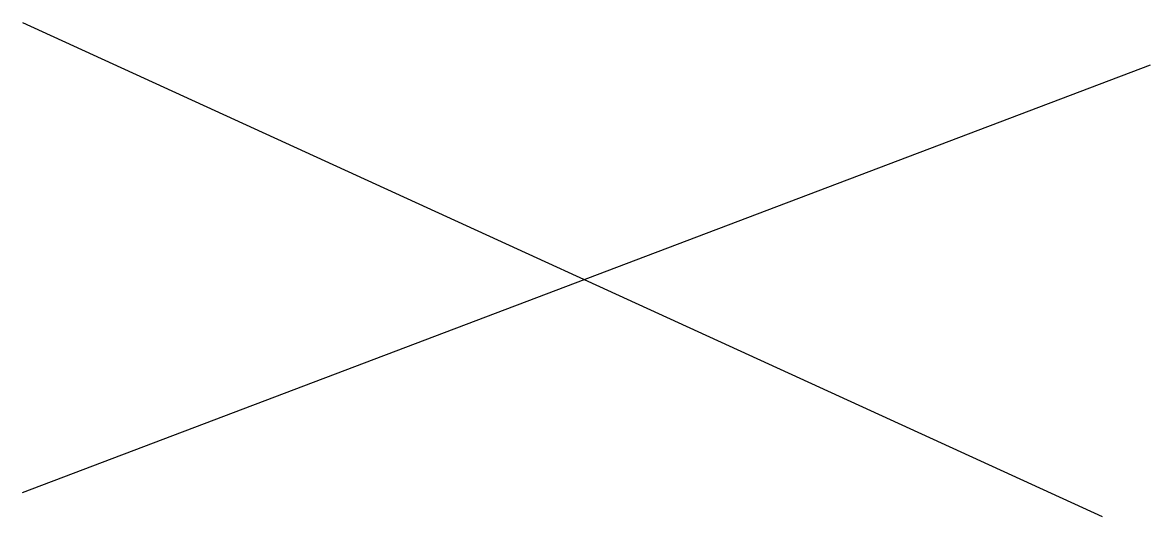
# Model space of a CAD drawing. Header units: millimetres. Extents: x -0.191 to 0.185, y -0.081 to 0.084.
import ezdxf

# ---------------------------------------------------------------- set-up
doc = ezdxf.new("R2010")
doc.units = ezdxf.units.MM

msp = doc.modelspace()

# ---------------------------------------------------------------- linework, layer by layer
at = {"color": 1}
for points in [[(-0.19081, 0.0835), (0.16921, -0.08128)], [(-0.19081, -0.07325), (0.1853, 0.06943)]]:
    msp.add_lwpolyline(points, dxfattribs=at)

doc.saveas('drawing.dxf')
